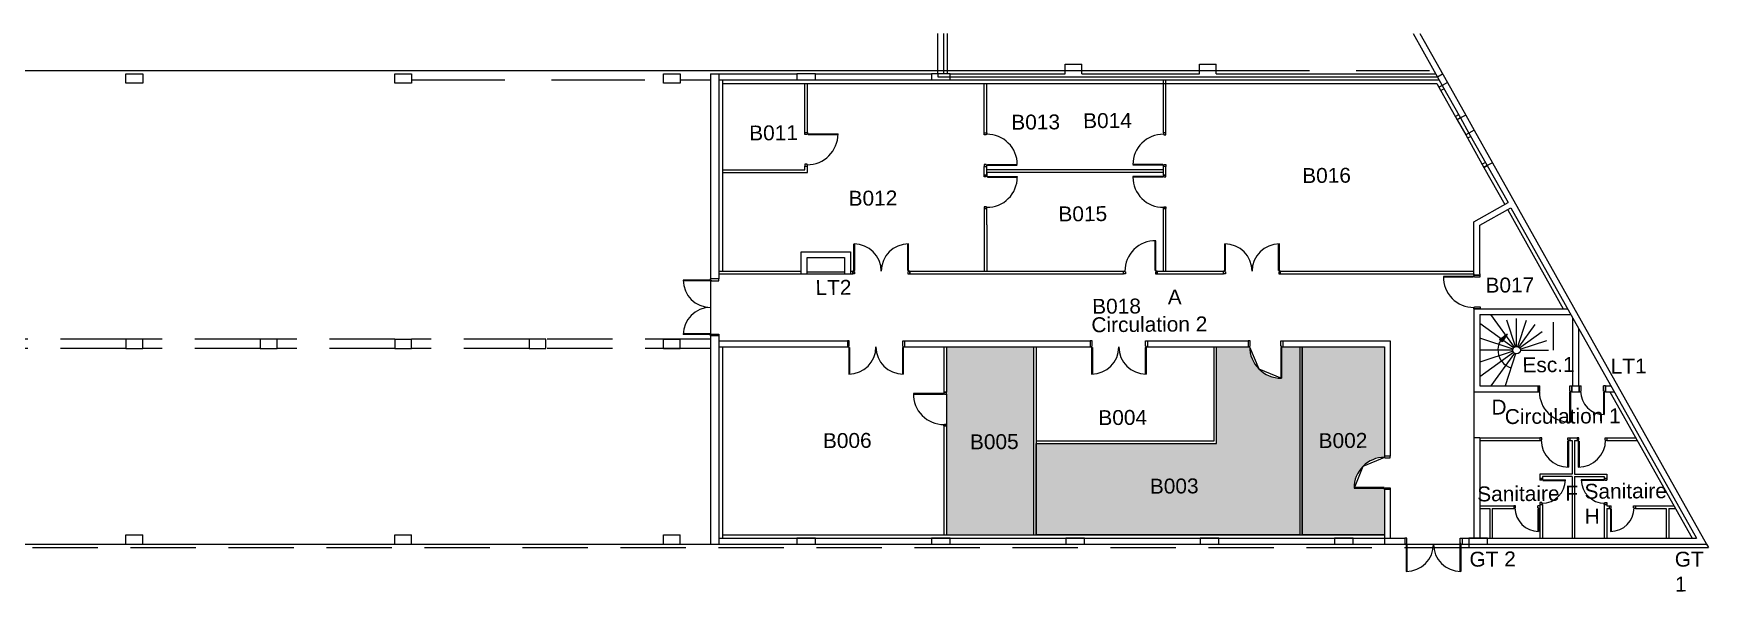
# Model space of a CAD drawing. Header units: millimetres. Extents: x 2006 to 2122, y 764 to 933.
# Drawn here: x 2047.89 to 2092.75, y 764.59 to 779.56 of the extents above; entities that cross this region are included whole.
import ezdxf

# ---------------------------------------------------------------- set-up
doc = ezdxf.new("R2010")
doc.units = ezdxf.units.MM
doc.linetypes.add('CACHE', pattern=[0.375, 0.25, -0.125])
for name, color, linetype in [('B14_Cloisonnement existant', 4, 'Continuous'), ('B14_Maçonnerie Existante', 5, 'Continuous'), ('B14_Menuiseries intérieures', 251, 'Continuous'), ('Nom. Circulation', 1, 'Continuous'), ('Nom. Texte', 250, 'Continuous'), ('SUN', 2, 'Continuous')]:
    doc.layers.add(name, color=color, linetype=linetype)
doc.styles.add('ARIAL', font='arial.ttf')
doc.styles.get("Standard").update_dxf_attribs({"font": 'arial.ttf'})

msp = doc.modelspace()

# ---------------------------------------------------------------- hatches: boundary and pattern name
at = {"layer": 'B14_Maçonnerie Existante', "lineweight": 9}
msp.add_hatch(color=256, dxfattribs=at).paths.add_polyline_path([(2087.361, 771.494), (2087.229, 771.286), (2087.152, 771.352)])
at = {"layer": 'SUN'}
h = msp.add_hatch(color=256, dxfattribs=at)
h.dxf.hatch_style = 1
h.paths.add_polyline_path([(2072.343, 771.151), (2072.343, 769.933), (2072.343, 769.883), (2072.343, 769.083), (2072.343, 769.033), (2072.343, 766.111), (2074.673, 766.111), (2074.673, 771.151)])
h.paths.add_polyline_path([(2072.833, 768.182), (2074.338, 768.194), (2074.331, 769.018), (2072.826, 769.006)], flags=24)
h = msp.add_hatch(color=256, dxfattribs=at)
h.dxf.hatch_style = 1
h.paths.add_polyline_path([(2081.803, 766.111), (2081.803, 771.151), (2081.316, 771.151), (2081.316, 770.309, -0.408929), (2080.459, 771.151), (2080.459, 771.151), (2079.578, 771.151), (2079.578, 768.561), (2074.743, 768.561), (2074.743, 766.111)])
h.paths.add_polyline_path([(2077.652, 766.993), (2079.157, 767.005), (2079.15, 767.829), (2077.645, 767.817)], flags=24)
h = msp.add_hatch(color=256, dxfattribs=at)
h.dxf.hatch_style = 1
h.paths.add_polyline_path([(2081.873, 766.111), (2084.078, 766.111), (2084.078, 767.359), (2083.262, 767.359, -0.424256), (2084.078, 768.189), (2084.078, 768.189), (2084.078, 771.151), (2081.873, 771.151)])
h.paths.add_polyline_path([(2082.173, 768.214), (2083.678, 768.226), (2083.671, 769.05), (2082.166, 769.038)], flags=24)

# ---------------------------------------------------------------- linework, layer by layer
at = {"layer": 'B14_Cloisonnement existant', "lineweight": 9}
for p, q in [((2066.343, 778.311), (2066.343, 773.181)), ((2066.343, 778.211), (2068.552, 778.211)), ((2068.552, 776.899), (2068.552, 778.211)), ((2068.552, 778.211), (2085.479, 778.211)), ((2068.622, 776.899), (2068.622, 778.211)), ((2073.352, 776.888), (2073.352, 778.211)), ((2073.422, 776.888), (2073.422, 778.211)), ((2078.152, 776.888), (2078.152, 778.311)), ((2078.222, 776.888), (2078.222, 778.311)), ((2085.479, 778.211), (2085.533, 778.113)), ((2085.533, 778.113), (2085.621, 778.162)), ((2086.11, 777.29), (2086.023, 777.241)), ((2086.023, 777.241), (2086.25, 776.835)), ((2086.337, 776.884), (2086.25, 776.835)), ((2066.343, 775.9), (2068.552, 775.9)), ((2066.343, 775.83), (2068.622, 775.83)), ((2068.552, 775.9), (2068.552, 775.999)), ((2068.622, 775.83), (2068.622, 775.999)), ((2073.352, 775.759), (2073.352, 775.988)), ((2073.422, 775.759), (2073.422, 775.988)), ((2073.422, 775.908), (2077.054, 775.908)), ((2073.422, 775.838), (2076.984, 775.838)), ((2073.422, 775.838), (2073.422, 775.759)), ((2076.984, 775.838), (2078.152, 775.838)), ((2077.054, 775.908), (2078.152, 775.908)), ((2078.152, 775.759), (2078.152, 775.988)), ((2078.222, 775.759), (2078.222, 775.988)), ((2086.739, 775.963), (2086.827, 776.012)), ((2086.739, 775.963), (2087.296, 774.971)), ((2073.352, 774.859), (2073.352, 774.424)), ((2073.422, 774.424), (2073.422, 774.859)), ((2078.152, 773.181), (2078.152, 774.859)), ((2078.222, 773.181), (2078.222, 774.859)), ((2087.374, 774.831), (2088.863, 772.176)), ((2073.352, 774.424), (2073.352, 773.181)), ((2073.422, 774.424), (2073.422, 773.181)), ((2066.243, 773.181), (2068.452, 773.181)), ((2066.243, 773.111), (2068.452, 773.111)), ((2069.775, 773.181), (2069.83, 773.181)), ((2069.775, 773.111), (2069.83, 773.111)), ((2071.36, 773.181), (2077.087, 773.181)), ((2071.36, 773.111), (2077.087, 773.111)), ((2077.987, 773.181), (2079.763, 773.181)), ((2077.987, 773.111), (2079.763, 773.111)), ((2081.293, 773.181), (2086.468, 773.181)), ((2081.293, 773.111), (2086.468, 773.111)), ((2066.343, 771.151), (2066.343, 766.021)), ((2072.273, 771.151), (2072.273, 769.933)), ((2072.343, 771.151), (2072.343, 769.933)), ((2074.673, 771.151), (2074.673, 766.111)), ((2074.743, 771.151), (2074.743, 766.111)), ((2081.803, 771.151), (2081.803, 766.111)), ((2081.873, 771.151), (2081.873, 766.111)), ((2090.112, 769.95), (2092.315, 766.021)), ((2072.273, 769.033), (2072.273, 766.111)), ((2072.343, 769.033), (2072.343, 766.111)), ((2086.628, 768.709), (2088.235, 768.709)), ((2086.628, 768.639), (2088.235, 768.639)), ((2089.035, 768.709), (2089.231, 768.709)), ((2089.035, 768.639), (2089.098, 768.639)), ((2089.098, 768.639), (2089.098, 767.741)), ((2089.168, 768.639), (2089.168, 767.741)), ((2089.168, 768.639), (2089.231, 768.639)), ((2090.031, 768.709), (2090.807, 768.709)), ((2090.031, 768.639), (2090.847, 768.639)), ((2089.098, 767.741), (2088.235, 767.741)), ((2088.235, 767.741), (2088.235, 767.671)), ((2088.235, 767.671), (2088.235, 767.624)), ((2089.098, 767.671), (2088.305, 767.671)), ((2088.305, 767.671), (2088.305, 767.624)), ((2089.098, 767.671), (2089.098, 766.021)), ((2089.168, 767.741), (2090.031, 767.741)), ((2089.168, 767.671), (2089.961, 767.671)), ((2089.168, 767.671), (2089.168, 766.021)), ((2089.961, 767.671), (2089.961, 767.624)), ((2090.031, 767.741), (2090.031, 767.671)), ((2090.031, 767.671), (2090.031, 767.624)), ((2088.235, 767.624), (2088.305, 767.624)), ((2088.305, 767.624), (2088.235, 767.624)), ((2088.305, 767.624), (2088.235, 767.624)), ((2088.235, 767.624), (2088.305, 767.624)), ((2088.305, 767.624), (2088.235, 767.624)), ((2086.628, 766.889), (2087.535, 766.889)), ((2086.628, 766.819), (2086.892, 766.819)), ((2086.892, 766.819), (2086.892, 766.021)), ((2086.962, 766.819), (2086.962, 766.021)), ((2086.962, 766.819), (2087.535, 766.819)), ((2088.235, 766.924), (2088.235, 766.889)), ((2088.235, 766.889), (2088.235, 766.021)), ((2088.235, 766.889), (2088.235, 766.889)), ((2088.235, 766.819), (2088.235, 766.819)), ((2088.305, 766.924), (2088.305, 766.021)), ((2089.961, 766.924), (2089.961, 766.021)), ((2090.031, 766.924), (2090.031, 766.889)), ((2090.031, 766.889), (2090.094, 766.889)), ((2090.031, 766.819), (2090.094, 766.819)), ((2090.031, 766.819), (2090.031, 766.021)), ((2090.794, 766.889), (2091.828, 766.889)), ((2090.794, 766.819), (2091.617, 766.819)), ((2091.617, 766.819), (2091.617, 766.021)), ((2091.687, 766.819), (2091.687, 766.021)), ((2091.687, 766.819), (2091.868, 766.819))]:
    msp.add_line(p, q, dxfattribs=at)
at = {"layer": 'B14_Cloisonnement existant'}
for p, q in [((2079.508, 768.631), (2079.508, 771.151)), ((2079.578, 768.561), (2079.578, 771.151)), ((2074.743, 768.631), (2079.508, 768.631)), ((2074.743, 768.561), (2079.578, 768.561))]:
    msp.add_line(p, q, dxfattribs=at)
at = {"layer": 'B14_Maçonnerie Existante', "lineweight": 9}
for p, q in [((2072.107, 778.471), (2072.107, 779.557)), ((2072.267, 778.471), (2072.267, 779.557)), ((2072.367, 778.471), (2072.367, 779.557)), ((2066.023, 778.471), (2066.023, 772.976)), ((2066.023, 778.471), (2068.337, 778.471)), ((2066.243, 778.471), (2066.243, 772.976)), ((2068.837, 778.471), (2071.937, 778.471)), ((2072.437, 778.471), (2075.517, 778.471)), ((2075.517, 778.471), (2075.517, 778.731)), ((2075.517, 778.731), (2075.967, 778.731)), ((2075.967, 778.471), (2075.967, 778.731)), ((2075.967, 778.471), (2079.117, 778.471)), ((2079.117, 778.471), (2079.117, 778.731)), ((2079.117, 778.731), (2079.567, 778.731)), ((2079.567, 778.471), (2079.567, 778.731)), ((2079.567, 778.471), (2085.447, 778.471)), ((2066.243, 778.311), (2068.337, 778.311)), ((2068.837, 778.311), (2071.937, 778.311)), ((2072.437, 778.311), (2085.537, 778.311)), ((2085.621, 778.162), (2085.533, 778.113)), ((2085.533, 778.113), (2086.023, 777.241)), ((2085.67, 778.075), (2085.582, 778.026)), ((2085.76, 778.241), (2085.621, 778.162)), ((2085.621, 778.162), (2086.11, 777.29)), ((2085.76, 778.241), (2086.249, 777.368)), ((2086.061, 777.377), (2085.974, 777.328)), ((2086.11, 777.29), (2086.023, 777.241)), ((2086.249, 777.368), (2086.11, 777.29)), ((2073.352, 776.888), (2073.422, 776.888)), ((2086.337, 776.884), (2086.25, 776.835)), ((2086.25, 776.835), (2086.739, 775.963)), ((2086.386, 776.797), (2086.299, 776.748)), ((2086.477, 776.963), (2086.337, 776.884)), ((2086.337, 776.884), (2086.827, 776.012)), ((2086.477, 776.963), (2086.966, 776.09)), ((2073.352, 775.988), (2073.422, 775.988)), ((2086.778, 776.099), (2086.69, 776.05)), ((2086.827, 776.012), (2086.739, 775.963)), ((2086.966, 776.09), (2086.827, 776.012)), ((2086.468, 773.111), (2086.468, 774.506)), ((2086.628, 773.111), (2086.628, 774.412)), ((2068.452, 773.111), (2068.452, 773.704)), ((2068.452, 773.704), (2069.775, 773.704)), ((2068.612, 773.111), (2068.612, 773.544)), ((2068.612, 773.544), (2069.615, 773.544)), ((2069.615, 773.544), (2069.615, 773.111)), ((2069.775, 773.704), (2069.775, 773.111)), ((2068.452, 773.111), (2068.612, 773.111)), ((2069.615, 773.111), (2069.775, 773.111)), ((2069.83, 773.181), (2069.83, 773.111)), ((2071.36, 773.181), (2071.36, 773.111)), ((2077.987, 773.181), (2077.987, 773.111)), ((2086.468, 773.111), (2086.468, 773.076)), ((2086.468, 773.076), (2086.468, 773.111)), ((2086.468, 773.076), (2086.628, 773.076)), ((2086.468, 773.076), (2086.538, 773.076)), ((2086.628, 773.111), (2086.628, 773.076)), ((2066.243, 772.976), (2066.023, 772.976)), ((2066.023, 772.976), (2066.023, 771.446)), ((2086.468, 772.176), (2086.628, 772.176)), ((2086.468, 772.176), (2086.468, 769.95)), ((2086.468, 772.176), (2086.538, 772.176)), ((2086.628, 772.176), (2088.978, 772.176)), ((2086.628, 772.016), (2086.628, 770.11)), ((2086.628, 772.016), (2089.068, 772.016)), ((2086.628, 772.016), (2086.628, 770.11)), ((2087.533, 771.122), (2086.628, 771.78)), ((2087.556, 771.144), (2086.922, 772.016)), ((2089.119, 770.11), (2089.119, 771.925)), ((2057.562, 771.356), (2058.012, 771.356)), ((2064.762, 771.356), (2065.212, 771.356)), ((2064.762, 771.106), (2064.762, 771.356)), ((2065.212, 771.106), (2065.212, 771.356)), ((2066.023, 771.446), (2066.023, 765.861)), ((2066.243, 771.446), (2066.023, 771.446)), ((2066.243, 771.446), (2066.243, 765.861)), ((2066.243, 771.311), (2068.622, 771.311)), ((2068.622, 771.311), (2069.689, 771.311)), ((2069.689, 771.311), (2069.689, 771.151)), ((2071.219, 771.311), (2071.219, 771.151)), ((2071.219, 771.311), (2072.343, 771.311)), ((2072.343, 771.311), (2076.194, 771.311)), ((2077.724, 771.311), (2080.424, 771.311)), ((2081.351, 771.311), (2084.228, 771.311)), ((2084.228, 771.311), (2084.228, 771.151)), ((2087.519, 771.094), (2086.628, 771.384)), ((2087.152, 771.352), (2087.361, 771.494)), ((2087.229, 771.286), (2087.152, 771.352)), ((2087.361, 771.494), (2087.229, 771.286)), ((2089.279, 770.11), (2089.279, 771.639)), ((2057.562, 771.106), (2058.012, 771.106)), ((2064.762, 771.106), (2065.212, 771.106)), ((2066.243, 771.151), (2068.622, 771.151)), ((2068.622, 771.151), (2069.689, 771.151)), ((2071.219, 771.151), (2072.343, 771.151)), ((2072.343, 771.151), (2074.743, 771.151)), ((2074.743, 771.151), (2076.194, 771.151)), ((2076.194, 771.221), (2076.194, 771.151)), ((2077.724, 771.221), (2077.724, 771.151)), ((2077.724, 771.151), (2080.424, 771.151)), ((2081.351, 771.151), (2081.873, 771.151)), ((2081.873, 771.151), (2084.078, 771.151)), ((2084.078, 771.151), (2084.078, 768.224)), ((2084.228, 771.151), (2084.228, 768.224)), ((2087.514, 771.063), (2086.628, 771.063)), ((2087.519, 771.032), (2086.628, 770.742)), ((2087.533, 771.004), (2086.628, 770.346)), ((2087.556, 770.982), (2086.922, 770.11)), ((2087.583, 770.968), (2087.305, 770.11)), ((2072.273, 769.933), (2072.343, 769.933)), ((2086.468, 769.95), (2088.189, 769.95)), ((2086.628, 770.11), (2088.189, 770.11)), ((2088.189, 770.11), (2088.189, 769.95)), ((2088.189, 769.95), (2088.189, 770.11)), ((2088.189, 769.95), (2088.189, 770.02)), ((2089.089, 770.11), (2089.341, 770.11)), ((2089.089, 770.11), (2089.089, 769.95)), ((2089.089, 769.95), (2089.089, 770.11)), ((2089.089, 769.95), (2089.089, 770.02)), ((2089.089, 769.95), (2089.292, 769.95)), ((2089.292, 770.11), (2089.292, 769.95)), ((2089.992, 770.11), (2090.136, 770.11)), ((2089.992, 770.11), (2089.992, 769.95)), ((2089.992, 769.95), (2089.992, 770.11)), ((2089.992, 769.95), (2089.992, 770.02)), ((2089.992, 769.95), (2090.226, 769.95)), ((2072.273, 769.033), (2072.343, 769.033)), ((2086.628, 768.709), (2086.468, 768.709)), ((2086.468, 768.709), (2086.468, 766.021)), ((2086.628, 768.709), (2086.628, 766.021)), ((2088.235, 768.709), (2088.235, 768.639)), ((2089.035, 768.709), (2089.035, 768.639)), ((2089.231, 768.709), (2089.231, 768.639)), ((2090.031, 768.709), (2090.031, 768.639)), ((2084.078, 767.324), (2084.078, 765.861)), ((2084.228, 767.324), (2084.228, 766.021)), ((2089.961, 767.624), (2090.031, 767.624)), ((2087.535, 766.889), (2087.535, 766.819)), ((2088.235, 766.924), (2088.305, 766.924)), ((2088.235, 766.889), (2088.235, 766.819)), ((2089.961, 766.924), (2090.031, 766.924)), ((2090.094, 766.889), (2090.094, 766.819)), ((2090.794, 766.889), (2090.794, 766.819)), ((2050.362, 765.861), (2050.362, 766.111)), ((2050.362, 766.111), (2050.812, 766.111)), ((2050.362, 765.861), (2050.812, 765.861)), ((2050.812, 765.861), (2050.812, 766.111)), ((2057.562, 765.861), (2057.562, 766.111)), ((2057.562, 766.111), (2058.012, 766.111)), ((2057.562, 765.861), (2058.012, 765.861)), ((2058.012, 765.861), (2058.012, 766.111)), ((2064.762, 765.861), (2064.762, 766.111)), ((2064.762, 766.111), (2065.212, 766.111)), ((2064.762, 765.861), (2065.212, 765.861)), ((2065.212, 765.861), (2065.212, 766.111)), ((2066.023, 765.861), (2068.337, 765.861)), ((2066.023, 765.861), (2066.243, 765.861)), ((2066.243, 766.021), (2068.337, 766.021)), ((2066.343, 766.111), (2084.078, 766.111)), ((2068.587, 766.021), (2068.337, 766.021)), ((2068.337, 766.021), (2068.337, 765.861)), ((2068.337, 766.021), (2068.837, 766.021)), ((2068.337, 765.861), (2068.837, 765.861)), ((2068.337, 765.861), (2068.837, 765.861)), ((2068.837, 766.021), (2068.587, 766.021)), ((2068.837, 765.861), (2068.837, 766.021)), ((2068.837, 766.021), (2071.937, 766.021)), ((2068.837, 765.861), (2071.937, 765.861)), ((2071.937, 766.021), (2071.937, 765.861)), ((2072.187, 766.021), (2071.937, 766.021)), ((2071.937, 766.021), (2072.437, 766.021)), ((2071.937, 765.861), (2072.437, 765.861)), ((2071.937, 765.861), (2072.437, 765.861)), ((2072.437, 766.021), (2072.187, 766.021)), ((2072.437, 765.861), (2072.437, 766.021)), ((2072.437, 766.021), (2075.537, 766.021)), ((2072.437, 765.861), (2075.537, 765.861)), ((2075.787, 766.021), (2075.537, 766.021)), ((2075.537, 766.021), (2075.537, 765.861)), ((2075.537, 766.021), (2076.037, 766.021)), ((2075.537, 765.861), (2076.037, 765.861)), ((2075.537, 765.861), (2076.037, 765.861)), ((2076.037, 766.021), (2075.787, 766.021)), ((2076.037, 765.861), (2076.037, 766.021)), ((2076.037, 766.021), (2079.137, 766.021)), ((2076.037, 765.861), (2079.137, 765.861)), ((2079.387, 766.021), (2079.137, 766.021)), ((2079.137, 766.021), (2079.137, 765.861)), ((2079.137, 766.021), (2079.637, 766.021)), ((2079.137, 765.861), (2079.637, 765.861)), ((2079.137, 765.861), (2079.637, 765.861)), ((2079.637, 766.021), (2079.387, 766.021)), ((2079.637, 765.861), (2079.637, 766.021)), ((2079.637, 766.021), (2082.737, 766.021)), ((2079.637, 765.861), (2082.737, 765.861)), ((2082.987, 766.021), (2082.737, 766.021)), ((2082.737, 766.021), (2082.737, 765.861)), ((2082.737, 766.021), (2083.237, 766.021)), ((2082.737, 765.861), (2083.237, 765.861)), ((2082.737, 765.861), (2083.237, 765.861)), ((2083.237, 766.021), (2082.987, 766.021)), ((2083.237, 765.861), (2083.237, 766.021)), ((2083.237, 766.021), (2084.078, 766.021)), ((2083.237, 765.861), (2084.078, 765.861)), ((2084.078, 766.021), (2084.622, 766.021)), ((2084.078, 765.861), (2084.622, 765.861)), ((2086.152, 766.021), (2092.429, 766.021)), ((2086.152, 766.021), (2086.152, 765.861)), ((2086.152, 765.861), (2092.703, 765.861)), ((2086.587, 766.021), (2086.337, 766.021)), ((2086.337, 766.021), (2086.337, 765.861)), ((2086.337, 765.861), (2086.837, 765.861)), ((2086.837, 766.021), (2086.587, 766.021)), ((2086.837, 765.861), (2086.837, 766.021)), ((2089.098, 766.021), (2089.168, 766.021))]:
    msp.add_line(p, q, dxfattribs=at)
at = {"layer": 'B14_Maçonnerie Existante', "lineweight": 9, "ltscale": 10}
for p, q in [((2084.839, 779.557), (2085.621, 778.162)), ((2085.022, 779.557), (2085.76, 778.241)), ((2007.487, 778.561), (2079.567, 778.561)), ((2086.11, 777.29), (2086.337, 776.884)), ((2086.249, 777.368), (2086.477, 776.963)), ((2086.827, 776.012), (2087.383, 775.02)), ((2086.966, 776.09), (2092.703, 765.861)), ((2086.468, 774.506), (2087.383, 775.02)), ((2086.628, 774.412), (2087.461, 774.88)), ((2087.461, 774.88), (2092.429, 766.021))]:
    msp.add_line(p, q, dxfattribs=at)
at = {"layer": 'B14_Maçonnerie Existante'}
for p, q in [((2072.107, 778.471), (2072.107, 778.391)), ((2085.492, 778.391), (2085.632, 778.47)), ((2072.107, 778.391), (2085.492, 778.391))]:
    msp.add_line(p, q, dxfattribs=at)
at = {"layer": 'B14_Maçonnerie Existante', "linetype": 'CACHE', "lineweight": 9, "ltscale": 10}
for p, q in [((2079.567, 778.561), (2085.282, 778.561)), ((2058.012, 778.311), (2064.762, 778.311)), ((2065.212, 778.311), (2066.023, 778.311))]:
    msp.add_line(p, q, dxfattribs=at)
at = {"layer": 'B14_Maçonnerie Existante', "linetype": 'CACHE', "lineweight": 9, "ltscale": 3}
for p, q in [((2087.583, 771.158), (2087.305, 772.016)), ((2087.614, 771.163), (2087.614, 772.016)), ((2087.645, 771.158), (2087.924, 772.016)), ((2087.673, 771.144), (2088.307, 772.016)), ((2087.695, 771.122), (2088.601, 771.78)), ((2088.601, 771.063), (2088.601, 772.016)), ((2087.709, 771.094), (2088.601, 771.384)), ((2087.714, 771.063), (2088.601, 771.063))]:
    msp.add_line(p, q, dxfattribs=at)
at = {"layer": 'B14_Maçonnerie Existante', "linetype": 'CACHE', "lineweight": 9, "ltscale": 7}
for p, q in [((2050.362, 771.356), (2047.212, 771.356)), ((2053.962, 771.356), (2050.812, 771.356)), ((2057.562, 771.356), (2054.412, 771.356)), ((2061.162, 771.356), (2058.012, 771.356)), ((2066.023, 771.356), (2061.612, 771.356)), ((2050.362, 771.106), (2047.212, 771.106)), ((2053.962, 771.106), (2050.812, 771.106)), ((2057.562, 771.106), (2054.412, 771.106)), ((2061.162, 771.106), (2058.012, 771.106)), ((2066.023, 771.106), (2061.612, 771.106)), ((2013.732, 765.771), (2086.337, 765.771))]:
    msp.add_line(p, q, dxfattribs=at)
at = {"layer": 'B14_Maçonnerie Existante', "lineweight": 9, "ltscale": 7}
for p, q in [((2086.337, 765.861), (2086.337, 765.771)), ((2092.703, 765.861), (2092.753, 765.771)), ((2086.337, 765.771), (2092.753, 765.771))]:
    msp.add_line(p, q, dxfattribs=at)
at = {"layer": 'B14_Maçonnerie Existante', "lineweight": 9}
for points in [[(2050.362, 778.471), (2050.812, 778.471), (2050.812, 778.221), (2050.362, 778.221)], [(2057.562, 778.471), (2058.012, 778.471), (2058.012, 778.221), (2057.562, 778.221)], [(2064.762, 778.471), (2065.212, 778.471), (2065.212, 778.221), (2064.762, 778.221)], [(2068.337, 778.311), (2068.837, 778.311), (2068.837, 778.471), (2068.337, 778.471)], [(2071.937, 778.311), (2072.437, 778.311), (2072.437, 778.471), (2071.937, 778.471)], [(2050.362, 771.106), (2050.812, 771.106), (2050.812, 771.356), (2050.362, 771.356)], [(2053.962, 771.106), (2054.412, 771.106), (2054.412, 771.356), (2053.962, 771.356)], [(2061.162, 771.106), (2061.612, 771.106), (2061.612, 771.356), (2061.162, 771.356)]]:
    msp.add_lwpolyline(points, close=True, dxfattribs=at)
for points in [[(2057.562, 771.356), (2057.562, 771.106)], [(2058.012, 771.106), (2058.012, 771.356)]]:
    msp.add_lwpolyline(points, dxfattribs=at)
msp.add_circle((2087.614, 771.063), 0.1, dxfattribs=at)
msp.add_arc((2087.614, 771.063), 0.5, 120.4566, 252, dxfattribs=at)
for p in [(2087.156, 771.263), (2087.24, 771.395)]:
    msp.add_point(p, dxfattribs=at)
at = {"layer": 'B14_Menuiseries intérieures', "lineweight": 9, "ltscale": 7}
for p, q in [((2068.552, 776.849), (2068.552, 776.899)), ((2068.607, 776.849), (2068.552, 776.849)), ((2068.607, 776.864), (2068.607, 776.849)), ((2068.622, 776.864), (2068.607, 776.864)), ((2068.622, 776.899), (2068.622, 776.864)), ((2068.637, 776.864), (2069.437, 776.864)), ((2068.637, 776.864), (2068.637, 776.844)), ((2068.637, 776.844), (2069.436, 776.844)), ((2068.552, 776.049), (2068.552, 775.999)), ((2068.607, 776.049), (2068.552, 776.049)), ((2068.607, 776.034), (2068.607, 776.049)), ((2068.622, 776.034), (2068.607, 776.034)), ((2068.622, 775.999), (2068.622, 776.034))]:
    msp.add_line(p, q, dxfattribs=at)
at = {"layer": 'B14_Menuiseries intérieures'}
for p, q in [((2068.552, 776.899), (2068.622, 776.899)), ((2068.552, 775.999), (2068.622, 775.999))]:
    msp.add_line(p, q, dxfattribs=at)
at = {"layer": 'B14_Menuiseries intérieures', "color": 8, "lineweight": 9}
for p, q in [((2073.352, 776.888), (2073.422, 776.888)), ((2073.352, 776.838), (2073.352, 776.888)), ((2073.407, 776.838), (2073.352, 776.838)), ((2073.422, 776.853), (2073.407, 776.853)), ((2073.407, 776.853), (2073.407, 776.838)), ((2073.422, 776.888), (2073.422, 776.853)), ((2078.222, 776.888), (2078.152, 776.888)), ((2078.152, 776.888), (2078.152, 776.853)), ((2078.222, 776.888), (2078.152, 776.888)), ((2078.152, 776.853), (2078.167, 776.853)), ((2078.167, 776.853), (2078.167, 776.838)), ((2078.167, 776.838), (2078.222, 776.838)), ((2078.222, 776.838), (2078.222, 776.888)), ((2073.407, 776.038), (2073.352, 776.038)), ((2073.352, 776.038), (2073.352, 775.988)), ((2073.352, 775.988), (2073.422, 775.988)), ((2073.422, 775.759), (2073.352, 775.759)), ((2073.352, 775.709), (2073.352, 775.759)), ((2073.352, 775.759), (2073.422, 775.759)), ((2073.407, 776.023), (2073.407, 776.038)), ((2073.422, 776.023), (2073.407, 776.023)), ((2073.407, 775.724), (2073.407, 775.709)), ((2073.422, 775.724), (2073.407, 775.724)), ((2073.422, 775.988), (2073.422, 776.023)), ((2073.422, 775.759), (2073.422, 775.724)), ((2073.437, 776.023), (2073.437, 776.043)), ((2073.437, 776.043), (2074.238, 776.043)), ((2073.437, 776.023), (2074.237, 776.023)), ((2073.437, 775.724), (2074.237, 775.724)), ((2073.437, 775.724), (2073.437, 775.704)), ((2074.237, 775.724), (2074.237, 775.704)), ((2078.137, 776.043), (2077.335, 776.043)), ((2078.137, 776.023), (2077.337, 776.023)), ((2078.137, 775.724), (2077.337, 775.724)), ((2077.337, 775.724), (2077.337, 775.704)), ((2078.137, 776.023), (2078.137, 776.043)), ((2078.137, 775.724), (2078.137, 775.704)), ((2078.152, 776.023), (2078.167, 776.023)), ((2078.152, 775.988), (2078.152, 776.023)), ((2078.222, 775.988), (2078.152, 775.988)), ((2078.222, 775.988), (2078.152, 775.988)), ((2078.152, 775.759), (2078.152, 775.724)), ((2078.222, 775.759), (2078.152, 775.759)), ((2078.152, 775.759), (2078.222, 775.759)), ((2078.152, 775.724), (2078.167, 775.724)), ((2078.167, 776.038), (2078.222, 776.038)), ((2078.167, 776.023), (2078.167, 776.038)), ((2078.167, 775.724), (2078.167, 775.709)), ((2078.222, 776.038), (2078.222, 775.988)), ((2078.222, 775.709), (2078.222, 775.759)), ((2073.407, 775.709), (2073.352, 775.709)), ((2073.437, 775.704), (2074.238, 775.704)), ((2078.137, 775.704), (2077.335, 775.704)), ((2078.167, 775.709), (2078.222, 775.709)), ((2073.352, 774.909), (2073.352, 774.859)), ((2073.407, 774.909), (2073.352, 774.909)), ((2073.422, 774.859), (2073.352, 774.859)), ((2073.352, 774.859), (2073.422, 774.859)), ((2073.422, 774.859), (2073.352, 774.859)), ((2073.407, 774.894), (2073.407, 774.909)), ((2073.422, 774.894), (2073.407, 774.894)), ((2073.422, 774.859), (2073.422, 774.894)), ((2078.152, 774.894), (2078.167, 774.894)), ((2078.152, 774.859), (2078.152, 774.894)), ((2078.222, 774.859), (2078.152, 774.859)), ((2078.152, 774.859), (2078.222, 774.859)), ((2078.167, 774.894), (2078.167, 774.909)), ((2078.167, 774.909), (2078.222, 774.909)), ((2078.222, 774.909), (2078.222, 774.859)), ((2077.932, 773.196), (2077.932, 773.997)), ((2077.952, 773.196), (2077.952, 773.997)), ((2069.865, 773.196), (2069.865, 773.911)), ((2069.885, 773.196), (2069.885, 773.911)), ((2071.305, 773.196), (2071.305, 773.911)), ((2071.325, 773.196), (2071.325, 773.911)), ((2079.798, 773.196), (2079.798, 773.911)), ((2079.818, 773.196), (2079.818, 773.911)), ((2081.238, 773.196), (2081.238, 773.911)), ((2081.258, 773.196), (2081.258, 773.911)), ((2068.612, 773.161), (2069.615, 773.161)), ((2068.612, 773.111), (2069.615, 773.111)), ((2069.83, 773.111), (2069.83, 773.181)), ((2069.865, 773.181), (2069.83, 773.181)), ((2069.88, 773.111), (2069.83, 773.111)), ((2069.865, 773.196), (2069.885, 773.196)), ((2069.865, 773.181), (2069.865, 773.166)), ((2069.865, 773.166), (2069.88, 773.166)), ((2069.88, 773.166), (2069.88, 773.111)), ((2071.325, 773.196), (2071.305, 773.196)), ((2071.31, 773.166), (2071.31, 773.111)), ((2071.325, 773.166), (2071.31, 773.166)), ((2071.31, 773.111), (2071.36, 773.111)), ((2071.325, 773.181), (2071.325, 773.166)), ((2071.36, 773.181), (2071.325, 773.181)), ((2071.36, 773.111), (2071.36, 773.181)), ((2077.087, 773.111), (2077.087, 773.181)), ((2077.087, 773.181), (2077.122, 773.181)), ((2077.137, 773.111), (2077.087, 773.111)), ((2077.122, 773.181), (2077.122, 773.166)), ((2077.122, 773.166), (2077.137, 773.166)), ((2077.137, 773.166), (2077.137, 773.111)), ((2077.952, 773.196), (2077.932, 773.196)), ((2077.937, 773.166), (2077.937, 773.111)), ((2077.952, 773.166), (2077.937, 773.166)), ((2077.937, 773.111), (2077.987, 773.111)), ((2077.952, 773.181), (2077.952, 773.166)), ((2077.987, 773.181), (2077.952, 773.181)), ((2077.987, 773.111), (2077.987, 773.181)), ((2079.798, 773.181), (2079.763, 773.181)), ((2079.763, 773.111), (2079.763, 773.181)), ((2079.813, 773.111), (2079.763, 773.111)), ((2079.798, 773.196), (2079.818, 773.196)), ((2079.798, 773.181), (2079.798, 773.166)), ((2079.798, 773.166), (2079.813, 773.166)), ((2079.813, 773.166), (2079.813, 773.111)), ((2081.258, 773.196), (2081.238, 773.196)), ((2081.258, 773.166), (2081.243, 773.166)), ((2081.243, 773.166), (2081.243, 773.111)), ((2081.243, 773.111), (2081.293, 773.111)), ((2081.293, 773.181), (2081.258, 773.181)), ((2081.258, 773.181), (2081.258, 773.166)), ((2081.293, 773.111), (2081.293, 773.181)), ((2086.453, 773.041), (2085.652, 773.041)), ((2086.453, 773.041), (2086.453, 773.021)), ((2086.628, 773.076), (2086.468, 773.076)), ((2086.468, 773.076), (2086.468, 773.041)), ((2086.468, 773.041), (2086.483, 773.041)), ((2086.483, 773.041), (2086.483, 773.026)), ((2086.633, 773.026), (2086.633, 773.076)), ((2066.008, 772.941), (2065.293, 772.941)), ((2066.008, 772.921), (2065.293, 772.921)), ((2066.008, 772.941), (2066.008, 772.921)), ((2066.023, 772.941), (2066.023, 772.976)), ((2066.243, 772.976), (2066.023, 772.976)), ((2066.023, 772.941), (2066.038, 772.941)), ((2066.038, 772.941), (2066.038, 772.926)), ((2066.038, 772.926), (2066.243, 772.926)), ((2066.243, 772.926), (2066.243, 772.976)), ((2086.453, 773.021), (2085.652, 773.021)), ((2086.483, 773.026), (2086.633, 773.026)), ((2086.468, 772.176), (2086.468, 772.211)), ((2086.468, 772.211), (2086.483, 772.211)), ((2086.633, 772.176), (2086.468, 772.176)), ((2086.483, 772.226), (2086.633, 772.226)), ((2086.483, 772.211), (2086.483, 772.226)), ((2086.633, 772.226), (2086.633, 772.176)), ((2066.008, 771.501), (2065.293, 771.501)), ((2066.008, 771.481), (2065.293, 771.481)), ((2066.008, 771.481), (2066.008, 771.501)), ((2066.023, 771.446), (2066.023, 771.481)), ((2066.023, 771.481), (2066.038, 771.481)), ((2066.243, 771.446), (2066.023, 771.446)), ((2066.038, 771.481), (2066.038, 771.496)), ((2066.038, 771.496), (2066.243, 771.496)), ((2066.243, 771.496), (2066.243, 771.446)), ((2069.739, 771.311), (2069.689, 771.311)), ((2069.739, 771.166), (2069.739, 771.311)), ((2071.169, 771.166), (2071.169, 771.311)), ((2071.169, 771.311), (2071.219, 771.311)), ((2076.244, 771.311), (2076.194, 771.311)), ((2076.194, 771.311), (2076.194, 771.151)), ((2076.244, 771.166), (2076.244, 771.311)), ((2077.674, 771.311), (2077.724, 771.311)), ((2077.674, 771.166), (2077.674, 771.311)), ((2077.724, 771.311), (2077.724, 771.151)), ((2080.474, 771.311), (2080.424, 771.311)), ((2080.424, 771.311), (2080.424, 771.151)), ((2080.474, 771.166), (2080.474, 771.311)), ((2081.301, 771.311), (2081.351, 771.311)), ((2081.301, 771.166), (2081.301, 771.311)), ((2081.351, 771.311), (2081.351, 771.151)), ((2069.689, 771.221), (2069.689, 771.151)), ((2069.689, 771.151), (2069.724, 771.151)), ((2069.724, 771.166), (2069.739, 771.166)), ((2069.724, 771.151), (2069.724, 771.166)), ((2069.725, 771.136), (2069.745, 771.136)), ((2069.725, 771.136), (2069.725, 770.421)), ((2069.745, 771.136), (2069.745, 770.422)), ((2071.184, 771.136), (2071.164, 771.136)), ((2071.164, 771.136), (2071.164, 770.422)), ((2071.184, 771.166), (2071.169, 771.166)), ((2071.184, 771.151), (2071.184, 771.166)), ((2071.184, 771.151), (2071.219, 771.151)), ((2071.184, 771.136), (2071.184, 770.421)), ((2071.219, 771.221), (2071.219, 771.151)), ((2076.194, 771.151), (2076.229, 771.151)), ((2076.229, 771.151), (2076.229, 771.166)), ((2076.229, 771.166), (2076.244, 771.166)), ((2076.229, 771.136), (2076.229, 770.421)), ((2076.229, 771.136), (2076.249, 771.136)), ((2076.249, 771.136), (2076.249, 770.422)), ((2077.688, 771.136), (2077.668, 771.136)), ((2077.668, 771.136), (2077.668, 770.422)), ((2077.689, 771.166), (2077.674, 771.166)), ((2077.688, 771.136), (2077.688, 770.421)), ((2077.689, 771.151), (2077.689, 771.166)), ((2077.689, 771.151), (2077.724, 771.151)), ((2080.424, 771.151), (2080.459, 771.151)), ((2080.459, 771.166), (2080.474, 771.166)), ((2080.459, 771.151), (2080.459, 771.166)), ((2081.316, 771.136), (2081.296, 771.136)), ((2081.296, 771.136), (2081.296, 770.309)), ((2081.316, 771.166), (2081.301, 771.166)), ((2081.316, 771.151), (2081.316, 771.166)), ((2081.316, 771.151), (2081.351, 771.151)), ((2081.316, 771.136), (2081.316, 770.309)), ((2072.258, 769.898), (2071.457, 769.898)), ((2072.258, 769.898), (2072.258, 769.878)), ((2072.343, 769.933), (2072.273, 769.933)), ((2072.273, 769.933), (2072.273, 769.898)), ((2072.273, 769.898), (2072.288, 769.898)), ((2072.288, 769.898), (2072.288, 769.883)), ((2072.343, 769.883), (2072.343, 769.933)), ((2088.189, 770.11), (2088.239, 770.11)), ((2088.189, 770.11), (2088.189, 769.95)), ((2088.189, 769.95), (2088.224, 769.95)), ((2088.224, 769.965), (2088.239, 769.965)), ((2088.224, 769.95), (2088.224, 769.965)), ((2088.239, 769.965), (2088.239, 770.11)), ((2089.053, 769.935), (2089.033, 769.935)), ((2089.033, 769.935), (2089.033, 769.134)), ((2089.039, 769.965), (2089.039, 770.11)), ((2089.039, 770.11), (2089.089, 770.11)), ((2089.054, 769.965), (2089.039, 769.965)), ((2089.053, 769.935), (2089.053, 769.134)), ((2089.054, 769.95), (2089.054, 769.965)), ((2089.089, 769.95), (2089.054, 769.95)), ((2089.089, 770.11), (2089.089, 769.95)), ((2089.292, 769.95), (2089.292, 770.11)), ((2089.292, 770.11), (2089.292, 769.95)), ((2089.292, 770.11), (2089.342, 770.11)), ((2089.292, 769.95), (2089.327, 769.95)), ((2089.327, 769.95), (2089.327, 769.965)), ((2089.327, 769.965), (2089.342, 769.965)), ((2089.342, 769.965), (2089.342, 770.11)), ((2089.957, 769.935), (2089.937, 769.935)), ((2089.937, 769.935), (2089.937, 769.335)), ((2089.992, 770.11), (2089.942, 770.11)), ((2089.942, 769.965), (2089.942, 770.11)), ((2089.957, 769.965), (2089.942, 769.965)), ((2089.957, 769.95), (2089.957, 769.965)), ((2089.992, 769.95), (2089.957, 769.95)), ((2089.957, 769.935), (2089.957, 769.335)), ((2089.992, 769.95), (2089.992, 770.11)), ((2089.992, 770.11), (2089.992, 769.95)), ((2072.258, 769.878), (2071.457, 769.878)), ((2072.288, 769.883), (2072.343, 769.883)), ((2072.273, 769.033), (2072.273, 769.068)), ((2072.273, 769.068), (2072.288, 769.068)), ((2072.343, 769.033), (2072.273, 769.033)), ((2072.288, 769.083), (2072.343, 769.083)), ((2072.288, 769.068), (2072.288, 769.083)), ((2072.343, 769.083), (2072.343, 769.033)), ((2084.078, 768.224), (2084.078, 768.189)), ((2084.228, 768.224), (2084.078, 768.224)), ((2084.078, 768.189), (2084.093, 768.189)), ((2084.093, 768.189), (2084.093, 768.174)), ((2084.093, 768.174), (2084.228, 768.174)), ((2084.228, 768.174), (2084.228, 768.224)), ((2084.063, 767.379), (2083.262, 767.379)), ((2084.063, 767.359), (2083.262, 767.359)), ((2084.063, 767.359), (2084.063, 767.379)), ((2084.078, 767.324), (2084.078, 767.359)), ((2084.078, 767.359), (2084.093, 767.359)), ((2084.228, 767.324), (2084.078, 767.324)), ((2084.093, 767.359), (2084.093, 767.374)), ((2084.093, 767.374), (2084.228, 767.374)), ((2084.228, 767.374), (2084.228, 767.324)), ((2088.235, 767.624), (2088.235, 767.574)), ((2088.29, 767.574), (2088.235, 767.574)), ((2088.29, 767.589), (2088.29, 767.574)), ((2088.305, 767.589), (2088.29, 767.589)), ((2088.305, 767.624), (2088.305, 767.589)), ((2088.32, 767.588), (2088.32, 767.568)), ((2088.32, 767.588), (2088.92, 767.588)), ((2088.32, 767.568), (2088.92, 767.568)), ((2089.946, 767.588), (2089.346, 767.588)), ((2089.946, 767.568), (2089.346, 767.568)), ((2089.946, 767.588), (2089.946, 767.568)), ((2090.031, 767.624), (2089.961, 767.624)), ((2089.961, 767.624), (2089.961, 767.589)), ((2089.961, 767.624), (2090.031, 767.624)), ((2089.961, 767.624), (2090.031, 767.624)), ((2089.961, 767.589), (2089.976, 767.589)), ((2089.976, 767.589), (2089.976, 767.574)), ((2089.976, 767.574), (2090.031, 767.574)), ((2090.031, 767.624), (2090.031, 767.574)), ((2087.585, 766.889), (2087.535, 766.889)), ((2087.535, 766.889), (2087.535, 766.819)), ((2087.535, 766.819), (2087.57, 766.819)), ((2087.57, 766.834), (2087.585, 766.834)), ((2087.57, 766.819), (2087.57, 766.834)), ((2087.585, 766.834), (2087.585, 766.889)), ((2088.2, 766.804), (2088.18, 766.804)), ((2088.18, 766.804), (2088.18, 766.204)), ((2088.185, 766.834), (2088.185, 766.889)), ((2088.235, 766.889), (2088.185, 766.889)), ((2088.2, 766.834), (2088.185, 766.834)), ((2088.2, 766.819), (2088.2, 766.834)), ((2088.235, 766.819), (2088.2, 766.819)), ((2088.2, 766.804), (2088.2, 766.204)), ((2088.29, 766.974), (2088.235, 766.974)), ((2088.235, 766.974), (2088.235, 766.924)), ((2088.235, 766.924), (2088.305, 766.924)), ((2088.305, 766.924), (2088.235, 766.924)), ((2088.235, 766.889), (2088.235, 766.819)), ((2088.29, 766.959), (2088.29, 766.974)), ((2088.305, 766.959), (2088.29, 766.959)), ((2088.305, 766.924), (2088.305, 766.959)), ((2089.961, 766.924), (2089.961, 766.959)), ((2089.961, 766.959), (2089.976, 766.959)), ((2090.031, 766.924), (2089.961, 766.924)), ((2089.961, 766.924), (2090.031, 766.924)), ((2089.976, 766.974), (2090.031, 766.974)), ((2089.976, 766.959), (2089.976, 766.974)), ((2090.031, 766.974), (2090.031, 766.924)), ((2090.094, 766.889), (2090.094, 766.819)), ((2090.094, 766.889), (2090.144, 766.889)), ((2090.094, 766.819), (2090.129, 766.819)), ((2090.129, 766.819), (2090.129, 766.834)), ((2090.129, 766.834), (2090.144, 766.834)), ((2090.129, 766.804), (2090.129, 766.204)), ((2090.129, 766.804), (2090.149, 766.804)), ((2090.144, 766.834), (2090.144, 766.889)), ((2090.149, 766.804), (2090.149, 766.204)), ((2090.744, 766.889), (2090.794, 766.889)), ((2090.744, 766.834), (2090.744, 766.889)), ((2090.759, 766.834), (2090.744, 766.834)), ((2090.759, 766.819), (2090.759, 766.834)), ((2090.794, 766.819), (2090.759, 766.819)), ((2090.794, 766.889), (2090.794, 766.819)), ((2035.962, 765.861), (2066.023, 765.861)), ((2084.622, 766.021), (2084.622, 765.861)), ((2084.672, 766.021), (2084.622, 766.021)), ((2084.622, 765.861), (2084.657, 765.861)), ((2084.657, 765.861), (2084.657, 765.876)), ((2084.657, 765.876), (2084.672, 765.876)), ((2084.657, 765.861), (2086.117, 765.861)), ((2084.672, 765.876), (2084.672, 766.021)), ((2086.102, 765.876), (2086.102, 766.021)), ((2086.102, 766.021), (2086.152, 766.021)), ((2086.117, 765.876), (2086.102, 765.876)), ((2086.117, 765.861), (2086.117, 765.876)), ((2086.117, 765.861), (2086.152, 765.861)), ((2086.152, 766.021), (2086.152, 765.861)), ((2084.657, 765.846), (2084.657, 765.131)), ((2084.657, 765.846), (2084.677, 765.846)), ((2084.677, 765.846), (2084.677, 765.132)), ((2086.096, 765.846), (2086.096, 765.132)), ((2086.116, 765.846), (2086.096, 765.846)), ((2086.116, 765.846), (2086.116, 765.131))]:
    msp.add_line(p, q, dxfattribs=at)
at = {"layer": 'B14_Menuiseries intérieures', "color": 8, "lineweight": 9, "ltscale": 7}
for p, q in [((2088.285, 768.709), (2088.235, 768.709)), ((2088.235, 768.709), (2088.235, 768.639)), ((2088.235, 768.639), (2088.27, 768.639)), ((2088.27, 768.639), (2088.27, 768.654)), ((2088.27, 768.654), (2088.285, 768.654)), ((2088.285, 768.654), (2088.285, 768.709)), ((2089, 768.624), (2088.98, 768.624)), ((2088.98, 768.624), (2088.98, 767.924)), ((2088.985, 768.654), (2088.985, 768.709)), ((2088.985, 768.709), (2089.035, 768.709)), ((2089, 768.654), (2088.985, 768.654)), ((2089, 768.639), (2089, 768.654)), ((2089.035, 768.639), (2089, 768.639)), ((2089, 768.624), (2089, 767.924)), ((2089.035, 768.709), (2089.035, 768.639)), ((2089.281, 768.709), (2089.231, 768.709)), ((2089.231, 768.709), (2089.231, 768.639)), ((2089.231, 768.639), (2089.266, 768.639)), ((2089.266, 768.654), (2089.281, 768.654)), ((2089.266, 768.639), (2089.266, 768.654)), ((2089.266, 768.624), (2089.266, 767.924)), ((2089.266, 768.624), (2089.286, 768.624)), ((2089.281, 768.654), (2089.281, 768.709)), ((2089.286, 768.624), (2089.286, 767.924)), ((2089.981, 768.654), (2089.981, 768.709)), ((2089.981, 768.709), (2090.031, 768.709)), ((2089.996, 768.654), (2089.981, 768.654)), ((2089.996, 768.639), (2089.996, 768.654)), ((2090.031, 768.639), (2089.996, 768.639)), ((2090.031, 768.709), (2090.031, 768.639))]:
    msp.add_line(p, q, dxfattribs=at)
at = {"layer": 'B14_Menuiseries intérieures', "lineweight": 9}
msp.add_arc((2068.607, 776.864), 0.83, 270, 359.988, dxfattribs=at)
at = {"layer": 'B14_Menuiseries intérieures', "lineweight": 9, "ltscale": 7}
for centre in [(2068.607, 776.849), (2068.637, 776.844)]:
    msp.add_arc(centre, 0, 180, 270, dxfattribs=at)
at = {"layer": 'B14_Menuiseries intérieures', "color": 8, "lineweight": 9}
for centre, radius, start, end in [((2073.429, 776.044), 0.809, 359.9501, 90.4961), ((2078.145, 776.044), 0.809, 89.5039, 180.0499), ((2073.407, 776.038), 0, 90, 180), ((2073.437, 776.043), 0, 90, 180), ((2078.137, 776.043), 0, 0, 90), ((2078.167, 776.038), 0, 0, 90), ((2073.407, 775.709), 0, 180, 270), ((2073.429, 775.703), 0.809, 269.5039, 0.0499), ((2073.437, 775.704), 0, 180, 270), ((2078.145, 775.703), 0.809, 179.9501, 270.4961), ((2078.137, 775.704), 0, 270, 0), ((2078.167, 775.709), 0, 270, 0), ((2077.931, 773.188), 0.809, 88.5337, 180.4961), ((2069.865, 773.181), 0.73, 0, 89.9864), ((2071.325, 773.181), 0.73, 90.0136, 180), ((2079.798, 773.181), 0.73, 0, 89.9864), ((2081.258, 773.181), 0.73, 90.0136, 180), ((2069.88, 773.166), 0, 270, 0), ((2069.885, 773.196), 0, 270, 0), ((2071.305, 773.196), 0, 180, 270), ((2071.31, 773.166), 0, 180, 270), ((2077.932, 773.196), 0, 180, 270), ((2077.937, 773.166), 0, 180, 270), ((2079.813, 773.166), 0, 270, 0), ((2079.818, 773.196), 0, 270, 0), ((2081.238, 773.196), 0, 180, 270), ((2081.243, 773.166), 0, 180, 270), ((2086.461, 773.02), 0.809, 178.5337, 270.4961), ((2066.023, 772.941), 0.73, 180.0136, 270), ((2066.008, 772.921), 0, 270, 0), ((2066.038, 772.926), 0, 270, 0), ((2086.453, 773.021), 0, 270, 0), ((2086.483, 773.026), 0, 270, 0), ((2066.023, 771.481), 0.73, 90, 179.9864), ((2066.008, 771.501), 0, 0, 90), ((2066.038, 771.496), 0, 0, 90), ((2069.724, 771.151), 0.73, 270.0136, 0), ((2069.739, 771.166), 0, 0, 90), ((2069.745, 771.136), 0, 0, 90), ((2071.184, 771.151), 0.73, 180, 269.9864), ((2071.164, 771.136), 0, 90, 180), ((2071.169, 771.166), 0, 90, 180), ((2076.229, 771.151), 0.73, 270.0136, 0), ((2076.244, 771.166), 0, 0, 90), ((2076.249, 771.136), 0, 0, 90), ((2077.689, 771.151), 0.73, 180, 269.9864), ((2077.668, 771.136), 0, 90, 180), ((2077.674, 771.166), 0, 90, 180), ((2081.316, 771.166), 0.857, 180, 269.9884), ((2072.266, 769.878), 0.809, 178.5337, 270.4961), ((2089.033, 769.943), 0.809, 179.5039, 271.4663), ((2089.033, 769.935), 0, 90, 180), ((2089.039, 769.965), 0, 90, 180), ((2089.957, 769.965), 0.63, 180, 269.9842), ((2089.937, 769.935), 0, 90, 180), ((2089.942, 769.965), 0, 90, 180), ((2072.258, 769.878), 0, 270, 0), ((2072.288, 769.883), 0, 270, 0), ((2084.071, 767.379), 0.809, 89.5039, 181.4663), ((2084.063, 767.379), 0, 0, 90), ((2084.093, 767.374), 0, 0, 90), ((2088.29, 767.589), 0.63, 270, 359.9842), ((2088.29, 767.574), 0, 180, 270), ((2088.32, 767.568), 0, 180, 270), ((2089.976, 767.589), 0.63, 180.0158, 270), ((2089.946, 767.568), 0, 270, 0), ((2089.976, 767.574), 0, 270, 0), ((2088.2, 766.834), 0.63, 180, 269.9842), ((2088.18, 766.804), 0, 90, 180), ((2088.185, 766.834), 0, 90, 180), ((2090.129, 766.834), 0.63, 270.0158, 0), ((2090.144, 766.834), 0, 0, 90), ((2090.149, 766.804), 0, 0, 90), ((2084.657, 765.861), 0.73, 270.0136, 0), ((2084.672, 765.876), 0, 0, 90), ((2086.117, 765.861), 0.73, 180, 269.9864), ((2086.102, 765.876), 0, 90, 180), ((2084.677, 765.846), 0, 0, 90), ((2086.096, 765.846), 0, 90, 180)]:
    msp.add_arc(centre, radius, start, end, dxfattribs=at)
at = {"layer": 'B14_Menuiseries intérieures', "color": 8, "lineweight": 9, "ltscale": 7}
for centre, radius, start, end in [((2089, 768.654), 0.73, 180, 269.9864), ((2088.98, 768.624), 0, 90, 180), ((2088.985, 768.654), 0, 90, 180), ((2089.266, 768.654), 0.73, 270.0136, 0), ((2089.281, 768.654), 0, 0, 90), ((2089.286, 768.624), 0, 0, 90)]:
    msp.add_arc(centre, radius, start, end, dxfattribs=at)
at = {"layer": 'Nom. Circulation'}
msp.add_line((2086.468, 769.95), (2086.468, 768.709), dxfattribs=at)
at = {"layer": 'SUN'}
for p, q in [((2079.578, 768.561), (2079.578, 771.151)), ((2079.578, 771.151), (2080.459, 771.151)), ((2080.459, 771.151), (2080.71, 770.56)), ((2081.316, 770.309), (2081.316, 771.151)), ((2081.316, 771.151), (2081.803, 771.151)), ((2081.803, 771.151), (2081.803, 766.111)), ((2081.873, 771.151), (2084.078, 771.151)), ((2081.873, 766.111), (2081.873, 771.151)), ((2084.078, 771.151), (2084.078, 768.189)), ((2080.71, 770.56), (2081.316, 770.309)), ((2072.343, 769.883), (2072.343, 769.083)), ((2074.743, 768.561), (2079.578, 768.561)), ((2074.743, 766.111), (2074.743, 768.561)), ((2084.078, 768.189), (2083.494, 767.947)), ((2083.494, 767.947), (2083.262, 767.359)), ((2083.262, 767.359), (2084.078, 767.359)), ((2084.078, 767.359), (2084.078, 766.111)), ((2081.803, 766.111), (2074.743, 766.111)), ((2084.078, 766.111), (2081.873, 766.111))]:
    msp.add_line(p, q, dxfattribs=at)

# ---------------------------------------------------------------- texts
at = {"layer": 'Nom. Circulation', "char_height": 0.4, "attachment_point": 1, "style": 'ARIAL'}
for s, insert in [('A', (2078.27, 772.689)), ('D', (2086.94, 769.737))]:
    msp.add_mtext_dynamic_manual_height_columns(s, width=2.78692, gutter_width=12.5, heights=[0], dxfattribs=dict(at, insert=insert))
at = {"layer": 'Nom. Texte', "char_height": 0.4, "attachment_point": 1, "rotation": 0.45}
for s, insert, width in [('B011', (2067.056, 777.087), 2.1893), ('B013', (2074.077, 777.376), 2.1893), ('B014', (2076.001, 777.416), 2.1893), ('B016', (2081.869, 775.945), 2.1893), ('B012', (2069.719, 775.336), 2.1893), ('B015', (2075.339, 774.916), 2.1893), ('B017', (2086.779, 773.005), 2.1893), ('B018', (2076.243, 772.438), 2.1893), ('Circulation 2', (2076.222, 771.944), 3.52644), ('Esc.1', (2087.768, 770.868), 2.1893), ('B004', (2076.409, 769.453), 2.1893), ('Circulation 1', (2087.295, 769.481), 3.66858), ('B006', (2069.031, 768.835), 2.1893), ('B005', (2072.969, 768.803), 2.1893), ('B002', (2082.309, 768.835), 2.1893), ('B003', (2077.788, 767.614), 2.1893), ('Sanitaire F', (2086.557, 767.406), 2.70729), ('Sanitaire H', (2089.431, 767.477), 2.1893)]:
    msp.add_mtext(s, dxfattribs=dict(at, insert=insert, width=width))
at = {"layer": 'Nom. Texte', "char_height": 0.4, "attachment_point": 1, "rotation": 0.45, "style": 'ARIAL'}
for s, width, insert in [('LT2', 1.33233, (2068.832, 772.942)), ('LT1', 1.33233, (2090.132, 770.832)), ('GT 2', 1.49583, (2086.349, 765.656)), ('GT 1', 1.10625, (2091.848, 765.656))]:
    msp.add_mtext_dynamic_manual_height_columns(s, width=width, gutter_width=12.5, heights=[0], dxfattribs=dict(at, insert=insert))

doc.saveas('drawing.dxf')
